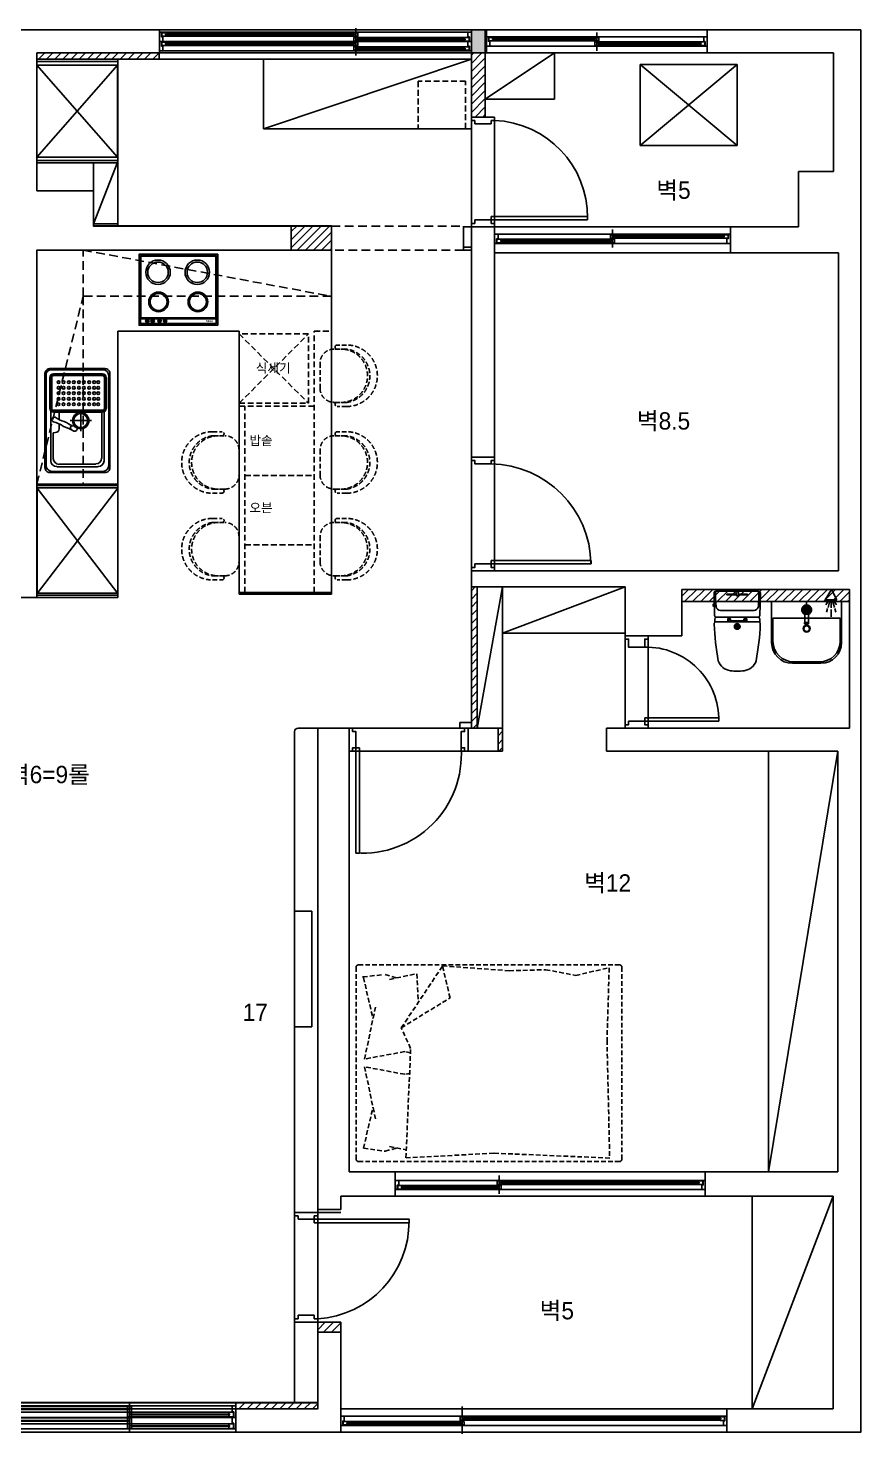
# Model space of a CAD drawing. Header units: inches. Extents: x 4138 to 127072, y -26315 to 43858.
# Drawn here: x 47641 to 54847, y -9811 to 2348 of the extents above; entities that cross this region are included whole.
import ezdxf
from ezdxf.enums import TextEntityAlignment as Align

# ---------------------------------------------------------------- set-up
doc = ezdxf.new("R2010")
doc.units = ezdxf.units.IN
doc.header["$LTSCALE"] = 50
doc.header["$MEASUREMENT"] = 0
for name, pattern in [('DASHEDX2', [1.5, 1, -0.5]), ('DH-HID2', [1.2, 0.8, -0.4]), ('HID', [2.3, 1.5, -0.8]), ('HIDDEN', [0.375, 0.25, -0.125])]:
    doc.linetypes.add(name, pattern=pattern)
for name, color, linetype in [('02-WAL', 2, 'Continuous'), ('03-WAL NEW', 3, 'Continuous'), ('04-WIN', 4, 'Continuous'), ('04-WIN TEXT', 4, 'Continuous'), ('04_FUR', 6, 'Continuous'), ('06-FUR', 6, 'Continuous'), ('07-DIM WAL', 5, 'Continuous'), ('3.기호.계단선', 30, 'Continuous'), ('BATH', 4, 'Continuous'), ('CO-BATH', 6, 'Continuous'), ('CO-FURB-DN', 9, 'Continuous'), ('FIN', 2, 'Continuous'), ('FU-FURM', 251, 'DH-HID2'), ('HL', 6, 'HIDDEN'), ('도면층2', 2, 'Continuous'), ('도면층4', 4, 'Continuous'), ('도면층5', 5, 'Continuous'), ('설비', 7, 'Continuous'), ('욕실설비', 3, 'Continuous')]:
    doc.layers.add(name, color=color, linetype=linetype)
doc.styles.add('DH-TEXT', font='')
doc.styles.add('코레일둥고', font='Korail_Round_Gothic_Medium.ttf')
doc.styles.get('DH-TEXT').set_extended_font_data('HY울릉도L')

# ---------------------------------------------------------------- blocks, each defined once
blk = doc.blocks.new('ggggg')
at = {"layer": '04-WIN TEXT'}
h = blk.add_hatch(color=8, dxfattribs=at)
h.dxf.hatch_style = 1
h.paths.add_polyline_path([(75355, 10274), (75475, 10274), (75475, 10074), (75355, 10074)])
at = {"layer": '3.기호.계단선'}
h = blk.add_hatch(color=8, dxfattribs=at)
h.dxf.hatch_style = 1
edge = h.paths.add_edge_path()
edge.add_arc((78255, 5244), 25, 0, 360)
h = blk.add_hatch(color=8, dxfattribs=at)
h.dxf.hatch_style = 1
edge = h.paths.add_edge_path()
edge.add_arc((77655, 5114), 25, 0, 360)
at = {"color": 8}
blk.add_line((78255, 5329), (78255, 5251), dxfattribs=at)
at = {"layer": '02-WAL', "color": 8}
for p, q in [((71395, 10274), (78725, 10274)), ((78725, 10274), (78725, -1854)), ((71595, 10074), (71595, 8882)), ((71595, 10074), (78489, 10074)), ((78489, 10074), (78489, 9049)), ((71596, 9969), (72293, 9174)), ((72293, 9969), (71596, 9174)), ((72296, 9134), (72085, 8597)), ((78184, 9049), (78184, 8570)), ((78184, 9049), (78489, 9049)), ((71595, 8882), (72084, 8882)), ((72084, 8882), (72084, 8577)), ((72084, 8577), (73795, 8577)), ((73795, 8577), (73795, 8369)), ((73795, 8577), (73795, 8369)), ((75285, 8570), (75285, 8395)), ((75285, 8570), (75555, 8570)), ((75555, 8570), (75555, 5594)), ((77596, 8570), (78184, 8570)), ((77596, 8344), (77596, 8570)), ((75285, 8395), (75355, 8395)), ((75355, 8395), (75355, 5455)), ((71595, 8369), (71595, 5364)), ((71595, 8369), (73795, 8369)), ((77596, 8344), (78530, 8344)), ((78530, 8344), (78530, 5594)), ((75355, 6579), (75555, 6579)), ((75355, 5594), (78530, 5594)), ((68690, 5364), (71595, 5364)), ((75355, 5455), (76685, 5455)), ((76685, 5455), (76685, 4234)), ((77175, 5434), (77175, 5034)), ((77175, 5434), (78625, 5434)), ((78625, 5434), (78625, 4234)), ((76685, 5034), (76885, 5034)), ((76885, 5034), (76885, 4234)), ((76885, 5034), (77175, 5034)), ((74025, 4234), (74025, 72)), ((74025, 4234), (75585, 4234)), ((74296, 4234), (74296, 398)), ((75326, 4234), (75326, 4034)), ((75585, 4234), (75585, 4034)), ((76525, 4234), (76685, 4234)), ((76525, 4234), (76525, 4034)), ((76685, 4234), (76885, 4234)), ((76885, 4234), (78625, 4234)), ((74296, 4034), (75585, 4034)), ((76525, 4034), (78525, 4034)), ((78525, 4034), (78525, 398)), ((74296, 398), (78525, 398)), ((74225, 186), (74225, 72)), ((74225, 186), (78485, 186)), ((78485, 186), (78485, -1654)), ((74025, 72), (74225, 72)), ((74025, 72), (74225, 72)), ((74025, 46), (74225, 46)), ((74025, -904), (74225, -904)), ((74025, -990), (74025, -1601)), ((74225, -990), (74025, -990)), ((74225, -990), (74225, -1654)), ((73316, -1601), (74025, -1601)), ((73316, -1601), (73316, -1854)), ((74237, -1654), (78485, -1654)), ((73316, -1854), (78725, -1854))]:
    blk.add_line(p, q, dxfattribs=at)
for points in [[(71596, 10019), (72296, 10019), (72296, 9999), (71596, 9999)], [(71596, 9969), (71596, 9174), (72293, 9174), (72293, 9969)], [(71596, 9124), (72296, 9124), (72296, 9144), (71596, 9144)], [(72085, 8597), (72296, 8597), (72296, 9124), (72085, 9124)]]:
    blk.add_lwpolyline(points, close=True, dxfattribs=at)
blk.add_lwpolyline([(72296, 10019), (71596, 10019), (71596, 8882), (72085, 8882), (72085, 8577), (72296, 8577), (72296, 10019)], dxfattribs=at)
at = {"layer": '03-WAL NEW', "color": 8}
for p, q in [((71595, 10074), (71595, 10019)), ((71595, 10019), (75355, 10019)), ((72653, 10074), (72653, 10019)), ((75475, 10074), (75355, 10074)), ((75355, 10074), (75355, 9520)), ((75475, 9520), (75475, 10074)), ((75355, 9520), (75475, 9520)), ((73795, 8577), (74145, 8577)), ((73795, 8369), (73795, 8577)), ((74145, 8577), (74145, 8369)), ((75355, 8395), (75285, 8395)), ((75285, 8395), (75285, 8369)), ((75355, 8369), (75355, 8395)), ((74145, 8369), (73795, 8369)), ((75285, 8369), (75355, 8369)), ((75355, 5455), (75355, 4234)), ((75405, 5455), (75355, 5455)), ((75405, 4234), (75405, 5455)), ((77175, 5434), (77175, 5329)), ((78625, 5434), (77175, 5434)), ((78625, 5329), (78625, 5434)), ((77175, 5329), (78625, 5329)), ((75255, 4234), (75255, 4284)), ((75255, 4284), (75355, 4284)), ((73825, 4204), (73825, 46)), ((74025, 4234), (73855, 4234)), ((75355, 4234), (75405, 4234)), ((75585, 4234), (75625, 4234)), ((75585, 4034), (75585, 4234)), ((75625, 4234), (75625, 4034)), ((75625, 4034), (75585, 4034)), ((73975, 2650), (73825, 2650)), ((73825, 2650), (73825, 1650)), ((73975, 1650), (73975, 2650)), ((73825, 1650), (73975, 1650)), ((74025, 46), (73825, 46)), ((74025, -904), (73825, -904)), ((73825, -904), (73825, -1599)), ((74225, -904), (74025, -904)), ((74025, -904), (74025, -990)), ((74225, -990), (74225, -904)), ((74025, -990), (74225, -990)), ((68868, -1599), (73825, -1599)), ((74025, -1599), (73316, -1599)), ((73316, -1599), (73316, -1654)), ((73316, -1654), (74025, -1654)), ((74025, -1654), (74025, -1599))]:
    blk.add_line(p, q, dxfattribs=at)
at = {"layer": '03-WAL NEW', "color": 8, "linetype": 'Continuous'}
for p, q in [((71608, 10019), (71663, 10074)), ((71679, 10019), (71734, 10074)), ((71749, 10019), (71804, 10074)), ((71820, 10019), (71875, 10074)), ((71891, 10019), (71946, 10074)), ((71962, 10019), (72017, 10074)), ((72032, 10019), (72087, 10074)), ((72103, 10019), (72158, 10074)), ((72174, 10019), (72229, 10074)), ((72244, 10019), (72299, 10074)), ((72315, 10019), (72370, 10074)), ((72386, 10019), (72441, 10074)), ((72457, 10019), (72512, 10074)), ((72527, 10019), (72582, 10074)), ((72598, 10019), (72653, 10074)), ((75355, 10054), (75375, 10074)), ((75355, 9983), (75446, 10074)), ((75355, 9913), (75475, 10033)), ((75355, 9842), (75475, 9962)), ((75355, 9771), (75475, 9891)), ((75355, 9700), (75475, 9820)), ((75355, 9630), (75475, 9750)), ((75355, 9559), (75475, 9679)), ((75387, 9520), (75475, 9608)), ((75457, 9520), (75475, 9538)), ((73795, 8529), (73843, 8577)), ((73795, 8458), (73914, 8577)), ((73795, 8388), (73984, 8577)), ((73847, 8369), (74055, 8577)), ((73918, 8369), (74126, 8577)), ((73989, 8369), (74145, 8525)), ((74059, 8369), (74145, 8455)), ((74130, 8369), (74145, 8384)), ((75355, 5422), (75388, 5455)), ((75355, 5351), (75405, 5401)), ((77175, 5376), (77233, 5434)), ((77199, 5329), (77304, 5434)), ((77269, 5329), (77374, 5434)), ((77340, 5329), (77445, 5434)), ((77411, 5329), (77516, 5434)), ((77482, 5329), (77587, 5434)), ((77552, 5329), (77657, 5434)), ((77623, 5329), (77728, 5434)), ((77694, 5329), (77799, 5434)), ((77764, 5329), (77869, 5434)), ((77835, 5329), (77940, 5434)), ((77906, 5329), (78011, 5434)), ((77977, 5329), (78082, 5434)), ((78047, 5329), (78152, 5434)), ((78118, 5329), (78223, 5434)), ((78189, 5329), (78294, 5434)), ((78259, 5329), (78364, 5434)), ((78330, 5329), (78435, 5434)), ((78401, 5329), (78506, 5434)), ((78472, 5329), (78577, 5434)), ((78542, 5329), (78625, 5412)), ((75355, 5281), (75405, 5331)), ((75355, 5210), (75405, 5260)), ((78613, 5329), (78625, 5341)), ((75355, 5139), (75405, 5189)), ((75355, 5069), (75405, 5119)), ((75355, 4998), (75405, 5048)), ((75355, 4927), (75405, 4977)), ((75355, 4856), (75405, 4906)), ((75355, 4786), (75405, 4836)), ((75355, 4715), (75405, 4765)), ((75355, 4644), (75405, 4694)), ((75355, 4574), (75405, 4624)), ((75355, 4503), (75405, 4553)), ((75355, 4432), (75405, 4482)), ((75355, 4361), (75405, 4411)), ((75355, 4291), (75405, 4341)), ((75369, 4234), (75405, 4270)), ((75585, 4167), (75625, 4207)), ((75585, 4096), (75625, 4136)), ((75593, 4034), (75625, 4066)), ((74025, -969), (74090, -904)), ((74075, -990), (74161, -904)), ((74145, -990), (74225, -910)), ((74216, -990), (74225, -981)), ((73316, -1610), (73327, -1599)), ((73343, -1654), (73398, -1599)), ((73414, -1654), (73469, -1599)), ((73484, -1654), (73539, -1599)), ((73555, -1654), (73610, -1599)), ((73626, -1654), (73681, -1599)), ((73697, -1654), (73752, -1599)), ((73767, -1654), (73822, -1599)), ((73838, -1654), (73893, -1599)), ((73909, -1654), (73964, -1599)), ((73979, -1654), (74025, -1608))]:
    blk.add_line(p, q, dxfattribs=at)
at = {"layer": '03-WAL NEW', "color": 8}
blk.add_arc((73855, 4204), 30, 90, 180, dxfattribs=at)
at = {"layer": '04-WIN', "color": 8}
for p, q in [((72672, 10253), (75325, 10253)), ((72714, 10248), (74337, 10248)), ((72714, 10218), (72714, 10228)), ((72714, 10218), (74337, 10218)), ((74355, 10289), (74355, 10132)), ((75502, 10214), (77365, 10214)), ((76440, 10250), (76440, 10093)), ((72672, 10173), (75325, 10173)), ((72685, 10173), (75337, 10173)), ((72685, 10093), (75337, 10093)), ((72714, 10168), (74337, 10168)), ((72714, 10138), (72714, 10148)), ((72714, 10138), (74337, 10138)), ((74355, 10209), (74355, 10052)), ((74372, 10207), (75296, 10207)), ((74372, 10177), (75296, 10177)), ((74372, 10127), (75296, 10127)), ((74372, 10097), (75296, 10097)), ((75515, 10134), (77377, 10134)), ((75544, 10209), (76422, 10209)), ((75544, 10179), (75544, 10189)), ((75544, 10179), (76422, 10179)), ((76457, 10169), (77336, 10169)), ((76457, 10139), (77336, 10139)), ((75525, 8660), (76360, 8660)), ((75525, 8660), (75525, 8630)), ((75525, 8630), (76360, 8630)), ((76390, 5654), (75525, 5654)), ((77495, 4294), (76855, 4294)), ((74696, 398), (74696, 186)), ((74696, 186), (74696, 398)), ((77378, 186), (77378, 398)), ((73286, -1627), (69556, -1627)), ((70494, -1632), (72379, -1632)), ((70494, -1682), (72379, -1682)), ((72396, -1594), (72396, -1762)), ((72396, -1694), (72396, -1862)), ((72414, -1682), (73257, -1682)), ((73299, -1727), (69544, -1727)), ((73286, -1727), (69556, -1727)), ((70494, -1732), (72379, -1732)), ((70494, -1782), (72379, -1782)), ((72414, -1722), (73257, -1722)), ((72414, -1782), (73257, -1782)), ((72414, -1822), (73257, -1822)), ((73299, -1827), (69544, -1827))]:
    blk.add_line(p, q, dxfattribs=at)
at = {"layer": '04-WIN', "color": 8, "linetype": 'Continuous'}
for p, q in [((76575, 8391), (76575, 8548)), ((75572, 8427), (77566, 8427)), ((75585, 8507), (77578, 8507)), ((75614, 8462), (76558, 8462)), ((75614, 8432), (76558, 8432)), ((76593, 8502), (77537, 8502)), ((76593, 8472), (77537, 8472)), ((74726, 323), (77360, 323)), ((74755, 278), (75578, 278)), ((74755, 248), (75578, 248)), ((75596, 207), (75596, 364)), ((75613, 318), (77319, 318)), ((75613, 288), (77319, 288)), ((74713, 243), (77348, 243)), ((75275, -1790), (75275, -1633)), ((74242, -1798), (77535, -1798)), ((74255, -1718), (77547, -1718)), ((74255, -1798), (77547, -1798)), ((74284, -1763), (75257, -1763)), ((74284, -1793), (75257, -1793)), ((75275, -1870), (75275, -1713)), ((75292, -1722), (77506, -1723)), ((75292, -1752), (77506, -1753))]:
    blk.add_line(p, q, dxfattribs=at)
at = {"layer": '04-WIN', "color": 8}
for points in [[(72655, 10074), (75355, 10074), (75355, 10274), (72655, 10274)], [(74343, 10230), (74337, 10228), (74337, 10218), (74372, 10218), (74372, 10248), (74337, 10248), (74337, 10238), (74343, 10236)], [(75355, 10274), (75485, 10274), (75485, 10074), (75355, 10074)], [(77395, 10274), (75485, 10274), (75485, 10074), (77395, 10074)], [(74337, 10177), (74372, 10177), (74372, 10187), (74367, 10189), (74367, 10196), (74372, 10197), (74372, 10207), (74337, 10207)], [(74343, 10149), (74337, 10148), (74337, 10138), (74372, 10138), (74372, 10168), (74337, 10168), (74337, 10158), (74343, 10156)], [(74337, 10097), (74372, 10097), (74372, 10107), (74367, 10109), (74367, 10116), (74372, 10117), (74372, 10127), (74337, 10127)], [(75299, 10190), (74369, 10190), (74369, 10194), (75299, 10194)], [(75299, 10110), (74369, 10110), (74369, 10114), (75299, 10114)], [(75302, 10196), (75296, 10197), (75296, 10207), (75334, 10207), (75334, 10177), (75296, 10177), (75296, 10187), (75302, 10189)], [(75302, 10116), (75296, 10117), (75296, 10127), (75334, 10127), (75334, 10097), (75296, 10097), (75296, 10107), (75302, 10109)], [(76428, 10191), (76422, 10189), (76422, 10179), (76457, 10179), (76457, 10209), (76422, 10209), (76422, 10199), (76428, 10198)], [(76422, 10139), (76457, 10139), (76457, 10149), (76452, 10151), (76452, 10157), (76457, 10159), (76457, 10169), (76422, 10169)], [(77339, 10152), (76454, 10152), (76454, 10156), (77339, 10156)], [(77342, 10157), (77336, 10159), (77336, 10169), (77374, 10169), (77374, 10139), (77336, 10139), (77336, 10149), (77342, 10151)], [(75555, 8344), (77596, 8344), (77596, 8570), (75555, 8570)], [(74696, 186), (77378, 186), (77378, 398), (74696, 398)], [(73316, -1601), (69526, -1601), (69526, -1854), (73316, -1854)], [(73316, -1627), (69526, -1627), (69526, -1827), (73316, -1827)], [(72382, -1659), (70490, -1659), (70490, -1655), (72382, -1655)], [(72414, -1682), (72414, -1697), (72408, -1699), (72408, -1705), (72414, -1707), (72414, -1722), (72379, -1722), (72379, -1682)], [(72410, -1704), (73261, -1704), (73261, -1700), (72410, -1700)], [(73257, -1697), (73257, -1682), (73295, -1682), (73295, -1722), (73257, -1722), (73257, -1707), (73263, -1705), (73263, -1699)], [(77565, -1654), (74225, -1654), (74225, -1854), (77565, -1854)], [(72382, -1759), (70490, -1759), (70490, -1755), (72382, -1755)], [(72414, -1782), (72414, -1797), (72408, -1799), (72408, -1805), (72414, -1807), (72414, -1822), (72379, -1822), (72379, -1782)], [(72410, -1804), (73261, -1804), (73261, -1800), (72410, -1800)], [(73257, -1797), (73257, -1782), (73295, -1782), (73295, -1822), (73257, -1822), (73257, -1807), (73263, -1805), (73263, -1799)]]:
    blk.add_lwpolyline(points, close=True, dxfattribs=at)
for points in [[(72655, 10182), (72655, 10173), (72685, 10173), (72685, 10214), (72672, 10214), (72672, 10253), (72655, 10253), (72655, 10244)], [(72714, 10228), (72708, 10230), (72708, 10236), (72714, 10238), (72714, 10248), (72676, 10248), (72676, 10218), (72714, 10218)], [(74341, 10231), (72710, 10231), (72710, 10235), (74341, 10235), (74341, 10231), (74341, 10235)], [(72714, 10239), (72717, 10237), (72717, 10236), (72718, 10235)], [(72714, 10227), (72717, 10228), (72717, 10229), (72718, 10231)], [(74337, 10239), (74334, 10237), (74334, 10236), (74333, 10235)], [(74337, 10227), (74334, 10228), (74334, 10229), (74333, 10231)], [(75355, 10244), (75355, 10253), (75325, 10253), (75325, 10214), (75325, 10212), (75337, 10212), (75337, 10173), (75355, 10173), (75355, 10182)], [(75485, 10143), (75485, 10134), (75515, 10134), (75515, 10175), (75502, 10175), (75502, 10214), (75485, 10214), (75485, 10205)], [(77395, 10205), (77395, 10214), (77365, 10214), (77365, 10175), (77365, 10173), (77377, 10173), (77377, 10134), (77395, 10134), (77395, 10143)], [(72655, 10102), (72655, 10093), (72685, 10093), (72685, 10134), (72672, 10134), (72672, 10173), (72655, 10173), (72655, 10164)], [(72714, 10148), (72708, 10149), (72708, 10156), (72714, 10158), (72714, 10168), (72676, 10168), (72676, 10138), (72714, 10138)], [(74341, 10151), (72710, 10151), (72710, 10155), (74341, 10155), (74341, 10151), (74341, 10155)], [(72714, 10158), (72717, 10157), (72717, 10156), (72718, 10155)], [(72714, 10147), (72717, 10148), (72717, 10149), (72718, 10151)], [(74337, 10158), (74334, 10157), (74334, 10156), (74333, 10155)], [(74337, 10147), (74334, 10148), (74334, 10149), (74333, 10151)], [(74372, 10198), (74375, 10197), (74375, 10196), (74376, 10194)], [(74372, 10187), (74375, 10188), (74375, 10189), (74376, 10190)], [(74372, 10118), (74375, 10117), (74375, 10116), (74376, 10114)], [(74372, 10107), (74375, 10108), (74375, 10109), (74376, 10110)], [(75296, 10198), (75293, 10197), (75293, 10196), (75292, 10194)], [(75296, 10187), (75293, 10188), (75293, 10189), (75292, 10190)], [(75296, 10118), (75293, 10117), (75293, 10116), (75292, 10114)], [(75296, 10107), (75293, 10108), (75293, 10109), (75292, 10110)], [(75355, 10164), (75355, 10173), (75325, 10173), (75325, 10134), (75325, 10132), (75337, 10132), (75337, 10093), (75355, 10093), (75355, 10102)], [(75544, 10189), (75538, 10191), (75538, 10198), (75544, 10199), (75544, 10209), (75506, 10209), (75506, 10179), (75544, 10179)], [(76426, 10192), (75540, 10192), (75540, 10196), (76426, 10196), (76426, 10192), (76426, 10196)], [(75544, 10200), (75547, 10199), (75547, 10198), (75548, 10196)], [(75544, 10189), (75547, 10190), (75547, 10191), (75548, 10192)], [(76422, 10200), (76419, 10199), (76419, 10198), (76418, 10196)], [(76422, 10189), (76419, 10190), (76419, 10191), (76418, 10192)], [(76457, 10160), (76460, 10158), (76460, 10157), (76461, 10156)], [(76457, 10148), (76460, 10150), (76460, 10151), (76461, 10152)], [(77336, 10160), (77333, 10158), (77333, 10157), (77332, 10156)], [(77336, 10148), (77333, 10150), (77333, 10151), (77332, 10152)], [(72379, -1652), (72376, -1653), (72375, -1654), (72375, -1655)], [(72379, -1663), (72376, -1662), (72375, -1661), (72375, -1659)], [(72379, -1632), (72379, -1652), (72384, -1654), (72384, -1661), (72379, -1662), (72379, -1682), (72414, -1682), (72414, -1632), (72379, -1632)], [(72414, -1696), (72416, -1698), (72417, -1699), (72418, -1700)], [(73257, -1696), (73255, -1698), (73254, -1699), (73254, -1700)], [(73316, -1718), (73316, -1727), (73299, -1727), (73299, -1678), (73286, -1678), (73286, -1627), (73316, -1627), (73316, -1636)], [(72379, -1752), (72376, -1753), (72375, -1754), (72375, -1755)], [(72379, -1763), (72376, -1762), (72375, -1761), (72375, -1759)], [(72379, -1732), (72379, -1752), (72384, -1754), (72384, -1761), (72379, -1762), (72379, -1782), (72414, -1782), (72414, -1732), (72379, -1732)], [(72414, -1708), (72416, -1707), (72417, -1706), (72418, -1704)], [(72414, -1796), (72416, -1798), (72417, -1799), (72418, -1800)], [(72414, -1808), (72416, -1807), (72417, -1806), (72418, -1804)], [(73257, -1708), (73255, -1707), (73254, -1706), (73254, -1704)], [(73257, -1796), (73255, -1798), (73254, -1799), (73254, -1800)], [(73257, -1808), (73255, -1807), (73254, -1806), (73254, -1804)], [(73316, -1818), (73316, -1827), (73299, -1827), (73299, -1778), (73286, -1778), (73286, -1727), (73316, -1727), (73316, -1736)]]:
    blk.add_lwpolyline(points, dxfattribs=at)
at = {"layer": '04-WIN', "color": 8, "linetype": 'Continuous'}
for points in [[(75555, 8436), (75555, 8427), (75572, 8427), (75572, 8466), (75585, 8466), (75585, 8507), (75555, 8507), (75555, 8498)], [(76561, 8449), (75610, 8449), (75610, 8445), (76561, 8445), (76561, 8449), (76561, 8445)], [(75614, 8453), (75617, 8451), (75617, 8450), (75618, 8449)], [(75614, 8441), (75617, 8442), (75617, 8443), (75618, 8445)], [(76558, 8453), (76555, 8451), (76554, 8450), (76554, 8449)], [(76558, 8441), (76555, 8442), (76554, 8443), (76554, 8445)], [(76593, 8493), (76595, 8492), (76596, 8491), (76597, 8489)], [(76593, 8481), (76595, 8483), (76596, 8484), (76597, 8485)], [(77537, 8493), (77534, 8492), (77534, 8491), (77533, 8489)], [(77537, 8481), (77534, 8483), (77534, 8484), (77533, 8485)], [(77596, 8498), (77596, 8507), (77578, 8507), (77578, 8468), (77566, 8468), (77566, 8427), (77596, 8427), (77596, 8436)], [(74696, 252), (74696, 243), (74713, 243), (74713, 282), (74726, 282), (74726, 323), (74696, 323), (74696, 314)], [(75582, 265), (74751, 265), (74751, 261), (75582, 261), (75582, 265), (75582, 261)], [(74755, 269), (74758, 267), (74758, 266), (74759, 265)], [(74755, 257), (74758, 258), (74758, 259), (74759, 261)], [(75578, 269), (75575, 267), (75575, 266), (75574, 265)], [(75578, 257), (75575, 258), (75575, 259), (75574, 261)], [(75613, 309), (75616, 308), (75616, 307), (75617, 305)], [(75613, 297), (75616, 299), (75616, 300), (75617, 301)], [(77319, 309), (77316, 308), (77316, 307), (77315, 305)], [(77319, 297), (77316, 299), (77316, 300), (77315, 301)], [(77378, 314), (77378, 323), (77360, 323), (77360, 284), (77348, 284), (77348, 243), (77378, 243), (77378, 252)], [(74225, -1789), (74225, -1798), (74242, -1798), (74242, -1759), (74255, -1759), (74255, -1718), (74225, -1718), (74225, -1727)], [(75261, -1776), (74280, -1776), (74280, -1780), (75261, -1780), (75261, -1776), (75261, -1780)], [(74284, -1772), (74287, -1773), (74287, -1774), (74288, -1776)], [(74284, -1784), (74287, -1782), (74287, -1781), (74288, -1780)], [(75257, -1772), (75254, -1773), (75254, -1774), (75253, -1776)], [(75257, -1784), (75254, -1782), (75254, -1781), (75253, -1780)], [(75292, -1732), (75295, -1733), (75295, -1734), (75296, -1735)], [(75292, -1743), (75295, -1742), (75295, -1741), (75296, -1739)], [(77506, -1732), (77503, -1733), (77503, -1734), (77502, -1736)], [(77506, -1743), (77503, -1742), (77503, -1741), (77502, -1740)], [(77565, -1727), (77565, -1718), (77547, -1718), (77547, -1757), (77535, -1757), (77535, -1798), (77565, -1798), (77565, -1789)]]:
    blk.add_lwpolyline(points, dxfattribs=at)
for points in [[(75614, 8452), (75614, 8462), (75576, 8462), (75576, 8432), (75614, 8432), (75614, 8442), (75608, 8444), (75608, 8450)], [(76593, 8492), (76593, 8502), (76558, 8502), (76558, 8472), (76593, 8472), (76593, 8482), (76587, 8484), (76587, 8490)], [(76558, 8452), (76558, 8462), (76593, 8462), (76593, 8432), (76558, 8432), (76558, 8442), (76563, 8444), (76563, 8450)], [(76589, 8485), (77540, 8485), (77540, 8489), (76589, 8489)], [(77537, 8492), (77537, 8502), (77575, 8502), (77575, 8472), (77537, 8472), (77537, 8482), (77543, 8484), (77543, 8490)], [(74755, 268), (74755, 278), (74717, 278), (74717, 248), (74755, 248), (74755, 258), (74749, 260), (74749, 266)], [(75613, 308), (75613, 318), (75578, 318), (75578, 288), (75613, 288), (75613, 298), (75608, 300), (75608, 306)], [(75578, 268), (75578, 278), (75613, 278), (75613, 248), (75578, 248), (75578, 258), (75584, 260), (75584, 266)], [(75610, 301), (77322, 301), (77322, 305), (75610, 305)], [(77319, 308), (77319, 318), (77357, 318), (77357, 288), (77319, 288), (77319, 298), (77325, 300), (77325, 306)], [(74284, -1773), (74284, -1763), (74246, -1763), (74246, -1793), (74284, -1793), (74284, -1783), (74278, -1781), (74278, -1775)], [(75292, -1732), (75292, -1722), (75257, -1722), (75257, -1752), (75292, -1752), (75292, -1742), (75287, -1741), (75287, -1734)], [(75257, -1773), (75257, -1763), (75292, -1763), (75292, -1793), (75257, -1793), (75257, -1783), (75263, -1781), (75263, -1775)], [(75289, -1739), (77509, -1740), (77509, -1736), (75289, -1735)], [(77506, -1733), (77506, -1723), (77544, -1723), (77544, -1753), (77506, -1753), (77506, -1743), (77512, -1741), (77512, -1734)]]:
    blk.add_lwpolyline(points, close=True, dxfattribs=at)
at = {"layer": '04-WIN TEXT', "color": 8}
for p, q in [((75355, 10274), (75475, 10274)), ((75355, 10074), (75355, 10274)), ((75475, 10274), (75475, 10074)), ((75475, 10074), (75355, 10074))]:
    blk.add_line(p, q, dxfattribs=at)
at = {"layer": '04_FUR', "color": 8, "linetype": 'HID'}
for p, q in [((74145, 8577), (75285, 8577)), ((74145, 8369), (74145, 8577)), ((75285, 8577), (75285, 8369)), ((71995, 7969), (71995, 8369)), ((71995, 8369), (74145, 7969)), ((74145, 8369), (74145, 7969)), ((75285, 8369), (74145, 8369)), ((71595, 6344), (71995, 7969)), ((74145, 7969), (71995, 7969)), ((71995, 7969), (71995, 6344)), ((71995, 6344), (71595, 6344))]:
    blk.add_line(p, q, dxfattribs=at)
at = {"layer": '04_FUR', "color": 8}
for p, q in [((71595, 5364), (71595, 8369)), ((71595, 8369), (72295, 8369)), ((74145, 8369), (73345, 8369)), ((74145, 5394), (74145, 8369)), ((78530, 8344), (77930, 8344)), ((78530, 6194), (78530, 8344)), ((72295, 7669), (73345, 7669)), ((72295, 7669), (72295, 5364)), ((73345, 7669), (73345, 5394)), ((71595, 6344), (72295, 6344)), ((71595, 6332), (72295, 6332)), ((78530, 6194), (78530, 5594)), ((78530, 5594), (76730, 5594)), ((71595, 5384), (72295, 5384)), ((72295, 5364), (71595, 5364)), ((74145, 5406), (73345, 5406)), ((73345, 5394), (74145, 5394)), ((75625, 5455), (75405, 4234)), ((75405, 4234), (75405, 5455)), ((75405, 5455), (75625, 5455)), ((75625, 5055), (76685, 5455)), ((75625, 5055), (75625, 5455)), ((75625, 5455), (76685, 5455)), ((75625, 5455), (75625, 4234)), ((76685, 5455), (76685, 5055)), ((76685, 5055), (75625, 5055)), ((75625, 4234), (75405, 4234)), ((78525, 4034), (77925, 4034)), ((77925, 4034), (77925, 398)), ((77925, 398), (78525, 4034)), ((78525, 398), (78525, 4034)), ((77925, 398), (78525, 398)), ((78485, 186), (77785, 186)), ((77785, 186), (77785, -1654)), ((77785, -1654), (78485, 186)), ((78485, -1654), (78485, 186)), ((77785, -1654), (78485, -1654))]:
    blk.add_line(p, q, dxfattribs=at)
at = {"layer": '06-FUR', "color": 8}
for p, q in [((75355, 10019), (73555, 10019)), ((73555, 10019), (73555, 9419)), ((75355, 10019), (73555, 9419)), ((75355, 9419), (75355, 10019)), ((75475, 9674), (76075, 10074)), ((76075, 10074), (75475, 10074)), ((75475, 10074), (75475, 9674)), ((76075, 9674), (76075, 10074)), ((76815, 9274), (77655, 9974)), ((76815, 9974), (77655, 9274)), ((76815, 9974), (76815, 9274)), ((77655, 9974), (76815, 9974)), ((77655, 9274), (77655, 9974)), ((71595, 9877), (71595, 9077)), ((75475, 9674), (76075, 9674)), ((73555, 9419), (75355, 9419)), ((76815, 9274), (77655, 9274)), ((71598, 6314), (71598, 5402)), ((72295, 6314), (71598, 6314)), ((71598, 5398), (72295, 6310)), ((71598, 6310), (72295, 5398)), ((72295, 5402), (72295, 6314)), ((71598, 5402), (72295, 5402))]:
    blk.add_line(p, q, dxfattribs=at)
at = {"layer": '06-FUR', "color": 8, "linetype": 'DASHEDX2'}
for p, q in [((75305, 9829), (74895, 9829)), ((74895, 9829), (74895, 9419)), ((75305, 9419), (75305, 9829)), ((74895, 9419), (75305, 9419)), ((73995, 5406), (73995, 7669)), ((73995, 7669), (74145, 7669)), ((73345, 7044), (73945, 7644)), ((73345, 7644), (73945, 7044)), ((73945, 7644), (73345, 7644)), ((73345, 7644), (73345, 7044)), ((73945, 7044), (73945, 7644)), ((73345, 7044), (73945, 7044)), ((73345, 7019), (73995, 7019)), ((73395, 5406), (73395, 7019)), ((73345, 6419), (73345, 6419)), ((73395, 6419), (73995, 6419)), ((73395, 5819), (73995, 5819)), ((73445, 5406), (73995, 5406))]:
    blk.add_line(p, q, dxfattribs=at)
at = {"layer": '3.기호.계단선', "color": 8}
for centre in [(78255, 5244), (77655, 5114)]:
    blk.add_circle(centre, 25, dxfattribs=at)
at = {"layer": 'BATH', "color": 8}
for p, q in [((78417, 5343), (78469, 5434)), ((78469, 5434), (78516, 5343)), ((78516, 5343), (78417, 5343)), ((78444, 5335), (78422, 5300)), ((78437, 5270), (78427, 5236)), ((78456, 5336), (78441, 5279)), ((78468, 5338), (78468, 5276)), ((78468, 5259), (78468, 5196)), ((78480, 5336), (78495, 5279)), ((78492, 5335), (78514, 5300)), ((78499, 5270), (78509, 5236))]:
    blk.add_line(p, q, dxfattribs=at)
at = {"layer": 'CO-BATH', "color": 8}
for p, q in [((77952, 5329), (77952, 4975)), ((78558, 5329), (77952, 5329)), ((78240, 5257), (78240, 5149)), ((78270, 5257), (78270, 5149)), ((78558, 4975), (78558, 5329)), ((77964, 5185), (77964, 4987)), ((78546, 5185), (77964, 5185)), ((78237, 5143), (78237, 5137)), ((78237, 5143), (78272, 5143)), ((78237, 5137), (78272, 5137)), ((78238, 5149), (78238, 5143)), ((78238, 5149), (78271, 5149)), ((78271, 5149), (78271, 5143)), ((78272, 5143), (78272, 5137)), ((78546, 4987), (78546, 5185)), ((78132, 4795), (78378, 4795)), ((78144, 4807), (78366, 4807))]:
    blk.add_line(p, q, dxfattribs=at)
for radius in [30, 24]:
    blk.add_circle((78255, 5095), radius, dxfattribs=at)
for centre, radius, start, end in [((78255, 5257), 42, 290.9248, 249.0751), ((78255, 5257), 36, 294.6243, 245.3757), ((78255, 5257), 30, 300, 240), ((78255, 5257), 21.6, 313.9829, 226.017), ((78255, 5257), 15, 360, 180), ((78144, 4987), 180, 180, 270), ((78366, 4987), 180, 270, 0), ((78132, 4975), 180, 180, 270), ((78378, 4975), 180, 270, 0)]:
    blk.add_arc(centre, radius, start, end, dxfattribs=at)
at = {"layer": 'CO-FURB-DN', "color": 8}
for p, q in [((72492, 7731), (72492, 8322)), ((72492, 8322), (72845, 8322)), ((72495, 7783), (72495, 8316)), ((72495, 8316), (72845, 8316)), ((72832, 8322), (73148, 8322)), ((72835, 8316), (73144, 8316)), ((73144, 8316), (73144, 7783)), ((73148, 8322), (73148, 7731)), ((72845, 7783), (72495, 7783)), ((73144, 7783), (72835, 7783)), ((72845, 7778), (72492, 7778)), ((72845, 7731), (72492, 7731)), ((72493, 7774), (72845, 7774)), ((72493, 7735), (72493, 7774)), ((72845, 7735), (72493, 7735)), ((72549, 7767), (72549, 7745)), ((72553, 7767), (72553, 7745)), ((72596, 7767), (72596, 7745)), ((72599, 7767), (72599, 7745)), ((72656, 7767), (72656, 7745)), ((72659, 7767), (72659, 7745)), ((72702, 7767), (72702, 7745)), ((72705, 7767), (72705, 7745)), ((73148, 7778), (72832, 7778)), ((73148, 7731), (72832, 7731)), ((72834, 7774), (73146, 7774)), ((73146, 7735), (72834, 7735)), ((73146, 7774), (73146, 7735)), ((72166, 7334), (71716, 7334)), ((72163, 7300), (71739, 7300)), ((71675, 7293), (71675, 6506)), ((71707, 7267), (71707, 6999)), ((71718, 7267), (71718, 6999)), ((71723, 7267), (71723, 6999)), ((72163, 7289), (71739, 7289)), ((72163, 7283), (71739, 7283)), ((72179, 6999), (72179, 7267)), ((72185, 6999), (72185, 7267)), ((72196, 6999), (72196, 7267)), ((72217, 6506), (72217, 7283)), ((71716, 6977), (71716, 6547)), ((71739, 6983), (72163, 6983)), ((71739, 6978), (72163, 6978)), ((71739, 6967), (72163, 6967)), ((71788, 6901), (71788, 6967)), ((71975, 6989), (71975, 6803)), ((72156, 6567), (72156, 6967)), ((72176, 6547), (72176, 6970)), ((71788, 6823), (71788, 6867)), ((71882, 6896), (72068, 6896)), ((71737, 6787), (71757, 6792)), ((71737, 6787), (71737, 6567)), ((71726, 6454), (72166, 6454)), ((71767, 6495), (72125, 6495)), ((71787, 6517), (72104, 6517))]:
    blk.add_line(p, q, dxfattribs=at)
blk.add_lwpolyline([(73160, 8333), (72480, 8333), (72480, 7719), (73160, 7719)], close=True, dxfattribs=at)
blk.add_lwpolyline([(72227, 6487), (72227, 7301, 0.414214), (72184, 7344), (71708, 7344, 0.414214), (71665, 7301), (71665, 6487, 0.414214), (71708, 6444), (72184, 6444, 0.414214)], format="xyb", close=True, dxfattribs=at)
for centre, radius in [((72643, 8177), 106), ((72983, 8177), 106), ((72643, 8177), 88.5), ((72983, 8177), 88.5), ((72648, 7921), 85.1), ((72648, 7921), 73.2), ((72988, 7921), 85.1), ((72988, 7921), 73.2), ((72551, 7756), 14.8), ((72551, 7756), 11.2), ((72597, 7756), 14.8), ((72597, 7756), 11.2), ((72657, 7756), 14.8), ((72657, 7756), 11.2), ((72704, 7756), 14.8), ((72704, 7756), 11.2), ((71783, 7227), 11.5), ((71783, 7178), 11.5), ((71826, 7227), 11.5), ((71826, 7178), 11.5), ((71871, 7227), 11.5), ((71871, 7178), 11.5), ((71914, 7227), 11.5), ((71914, 7178), 11.5), ((71959, 7227), 11.5), ((71959, 7178), 11.5), ((72002, 7227), 11.5), ((72002, 7178), 11.5), ((72047, 7227), 11.5), ((72047, 7178), 11.5), ((72090, 7227), 11.5), ((72090, 7178), 11.5), ((72126, 7227), 11.5), ((72126, 7178), 11.5), ((71783, 7131), 11.5), ((71783, 7082), 11.5), ((71826, 7131), 11.5), ((71826, 7082), 11.5), ((71871, 7131), 11.5), ((71871, 7082), 11.5), ((71914, 7131), 11.5), ((71914, 7082), 11.5), ((71959, 7131), 11.5), ((71959, 7082), 11.5), ((72002, 7131), 11.5), ((72002, 7082), 11.5), ((72047, 7131), 11.5), ((72047, 7082), 11.5), ((72090, 7131), 11.5), ((72090, 7082), 11.5), ((72126, 7131), 11.5), ((72126, 7082), 11.5), ((71783, 7035), 11.5), ((71826, 7035), 11.5), ((71871, 7035), 11.5), ((71914, 7035), 11.5), ((71974, 6894), 70.6), ((71974, 6894), 60.4), ((71959, 7035), 11.5), ((72002, 7035), 11.5), ((72047, 7035), 11.5), ((72090, 7035), 11.5), ((72126, 7035), 11.5)]:
    blk.add_circle(centre, radius, dxfattribs=at)
for centre, radius, start, end in [((71716, 7293), 40.9, 90, 180), ((71739, 7267), 32.3, 90, 180), ((72163, 7267), 32.3, 0, 90), ((72166, 7283), 51.1, 0, 90), ((71739, 7267), 21.5, 90, 180), ((71739, 7267), 16.1, 90, 180), ((72163, 7267), 21.5, 0, 90), ((72163, 7267), 16.1, 0, 90), ((71739, 6999), 32.3, 180, 270), ((71739, 6999), 21.5, 180, 270), ((71739, 6999), 16.1, 180, 270), ((71757, 6966), 30.7, 0, 1.7483), ((72163, 6999), 32.3, 270, 0), ((72163, 6999), 21.5, 270, 0), ((72163, 6999), 16.1, 270, 0), ((71745, 6904), 21.5, 40.6945, 270.7549), ((71700, 6688), 199, 53.5863, 79.4447), ((71877, 7080), 199, 231.4118, 256.8606), ((71757, 6823), 30.7, 270, 0), ((71850, 6892), 53.8, 233.5863, 253.4491), ((71820, 6833), 53.8, 53.6787, 76.8606), ((71752, 6561), 291, 55.9944, 73.4491), ((71970, 7037), 199, 233.6787, 255.202), ((71906, 6830), 21.5, 106.6147, 211.8543), ((71921, 6823), 21.5, 251.8768, 95.5388), ((71788, 6567), 51.1, 180, 270), ((72104, 6570), 51.1, 270, 0), ((71726, 6506), 51.1, 180, 270), ((71767, 6547), 51.1, 180, 270), ((72125, 6547), 51.1, 270, 0), ((72166, 6506), 51.1, 270, 0)]:
    blk.add_arc(centre, radius, start, end, dxfattribs=at)
at = {"layer": 'FIN', "color": 8}
for p, q in [((77647, 5418), (77482, 5418)), ((77499, 5419), (77486, 5419)), ((77499, 5419), (77511, 5419)), ((77663, 5418), (77827, 5418)), ((77509, 5251), (77655, 5251)), ((77800, 5251), (77655, 5251)), ((77474, 5193), (77655, 5193)), ((77655, 5154), (77475, 5154)), ((77835, 5193), (77655, 5193)), ((77655, 5154), (77834, 5154))]:
    blk.add_line(p, q, dxfattribs=at)
for points in [[(77482, 5418), (77470, 5418, 0.421209), (77455, 5403), (77459, 5208, 0.001659)], [(77827, 5418), (77840, 5418, -0.421209), (77855, 5403), (77850, 5208, -0.001659)], [(77474, 5193, 0.371724), (77460, 5178, 0.003515), (77461, 5147, 0.320541)], [(77835, 5193, -0.371724), (77849, 5178, -0.003515), (77849, 5147, -0.320541)]]:
    blk.add_lwpolyline(points, format="xyb", dxfattribs=at)
for centre, radius, start, end in [((77482, 5402), 16, 90, 179.3116), ((78466, 5390), 1000, 179.3116, 185.9437), ((77486, 5434), 15, 180, 270), ((77511, 5434), 15, 270, 0), ((77827, 5402), 16, 0.6884, 90), ((76843, 5390), 1000, 354.0563, 0.6884), ((77511, 5291), 40, 185.9437, 267.5129), ((77798, 5291), 40, 272.4871, 354.0563), ((77475, 5134), 20, 90, 182.3333), ((79659, 5223), 2206, 182.3333, 190.6081), ((77474, 5208), 15, 181.3651, 270), ((75650, 5223), 2206, 349.3919, 357.6667), ((77834, 5134), 20, 357.6667, 90), ((77835, 5208), 15, 270, 358.6349), ((77610, 4856), 126, 198.2964, 263.4241), ((77699, 4856), 126, 276.5759, 341.7036), ((77655, 5133), 406, 261.6993, 270), ((77655, 5133), 406, 270, 278.3007)]:
    blk.add_arc(centre, radius, start, end, dxfattribs=at)
at = {"layer": 'FU-FURM', "color": 8}
for p, q in [((74275, 7548), (74192, 7548)), ((74275, 7513), (74167, 7513)), ((74045, 7391), (74045, 7174)), ((74167, 7052), (74275, 7052)), ((74275, 7052), (74167, 7052)), ((74275, 7017), (74192, 7017)), ((73114, 6798), (73197, 6798)), ((73114, 6763), (73222, 6763)), ((74275, 6763), (74167, 6763)), ((74275, 6798), (74192, 6798)), ((73345, 6641), (73345, 6424)), ((74045, 6641), (74045, 6424)), ((73222, 6302), (73114, 6302)), ((73114, 6302), (73222, 6302)), ((73114, 6267), (73197, 6267)), ((74167, 6302), (74275, 6302)), ((74275, 6302), (74167, 6302)), ((74275, 6267), (74192, 6267)), ((73114, 6048), (73197, 6048)), ((73114, 6013), (73222, 6013)), ((74275, 6013), (74167, 6013)), ((74275, 6048), (74192, 6048)), ((73345, 5891), (73345, 5674)), ((74045, 5891), (74045, 5674)), ((73222, 5552), (73114, 5552)), ((73114, 5552), (73222, 5552)), ((73114, 5517), (73197, 5517)), ((74167, 5552), (74275, 5552)), ((74275, 5552), (74167, 5552)), ((74275, 5517), (74192, 5517)), ((74576, 2100), (74413, 2082)), ((74413, 2082), (74419, 2082)), ((74421, 2077), (74503, 1722)), ((74608, 2102), (74711, 2074)), ((74647, 2061), (74882, 2110)), ((74748, 1642), (75105, 2177)), ((74882, 2110), (74896, 1863)), ((75170, 1901), (75105, 2177)), ((75105, 2177), (75681, 2136)), ((75681, 2136), (75997, 2145)), ((75997, 2145), (76257, 2096)), ((76257, 2096), (76547, 2161)), ((76547, 2161), (76528, 1536)), ((74430, 1372), (74527, 1834)), ((74748, 1642), (75170, 1901)), ((74829, 1463), (74748, 1642)), ((74788, 517), (74829, 1463)), ((76528, 1536), (76551, 516)), ((74778, 1437), (74430, 1372)), ((74828, 1427), (74778, 1437)), ((74430, 1305), (74527, 843)), ((74778, 1240), (74430, 1305)), ((74828, 1250), (74778, 1240)), ((74421, 600), (74503, 955)), ((74647, 616), (74791, 586)), ((74421, 600), (74608, 575)), ((74608, 575), (74711, 603)), ((75548, 558), (74788, 517)), ((76551, 516), (75548, 558))]:
    blk.add_line(p, q, dxfattribs=at)
blk.add_lwpolyline([(76657, 506), (76657, 2166, 0.414214), (76637, 2186), (74377, 2186, 0.414214), (74357, 2166), (74357, 506, 0.414214), (74377, 486), (76637, 486, 0.414214)], format="xyb", close=True, dxfattribs=at)
for centre, radius, start, end in [((74192, 7530), 17.5, 89.9144, 270.0856), ((74275, 7282), 266, 270.0246, 89.9754), ((74167, 7391), 122, 90, 179.9999), ((74225, 7282), 231, 269.9213, 90.0787), ((74243, 7282), 233, 277.8678, 82.104), ((74167, 7174), 122, 180, 270), ((74192, 7034), 17.5, 89.9144, 270.0856), ((73114, 6532), 266, 90.0246, 269.9754), ((73146, 6532), 233, 97.896, 262.1322), ((73165, 6532), 231, 89.9213, 270.0787), ((73197, 6780), 17.5, 269.9144, 90.0856), ((73222, 6641), 122, 0.0001, 90), ((74167, 6641), 122, 90, 179.9999), ((74192, 6780), 17.5, 89.9144, 270.0856), ((74225, 6532), 231, 269.9213, 90.0787), ((74275, 6532), 266, 270.0246, 89.9754), ((74243, 6532), 233, 277.8678, 82.104), ((73222, 6424), 122, 270, 0), ((74167, 6424), 122, 180, 270), ((73197, 6284), 17.5, 269.9144, 90.0856), ((74192, 6284), 17.5, 89.9144, 270.0856), ((73114, 5782), 266, 90.0246, 269.9754), ((73146, 5782), 233, 97.896, 262.1322), ((73165, 5782), 231, 89.9213, 270.0787), ((73197, 6030), 17.5, 269.9144, 90.0856), ((73222, 5891), 122, 0.0001, 90), ((74167, 5891), 122, 90, 179.9999), ((74192, 6030), 17.5, 89.9144, 270.0856), ((74225, 5782), 231, 269.9213, 90.0787), ((74275, 5782), 266, 270.0246, 89.9754), ((74243, 5782), 233, 277.8678, 82.104), ((73222, 5674), 122, 270, 0), ((74167, 5674), 122, 180, 270), ((73197, 5534), 17.5, 269.9144, 90.0856), ((74192, 5534), 17.5, 89.9144, 270.0856)]:
    blk.add_arc(centre, radius, start, end, dxfattribs=at)
at = {"layer": 'HL', "color": 8, "linetype": 'Continuous'}
for p, q in [((77568, 5393), (77646, 5393)), ((77568, 5386), (77647, 5386)), ((77631, 5424), (77631, 5434)), ((77631, 5424), (77679, 5424)), ((77648, 5420), (77642, 5424)), ((77643, 5413), (77648, 5420)), ((77649, 5378), (77643, 5413)), ((77643, 5413), (77666, 5413)), ((77648, 5420), (77662, 5420)), ((77649, 5378), (77661, 5378)), ((77661, 5378), (77666, 5413)), ((77662, 5420), (77667, 5424)), ((77666, 5413), (77662, 5420)), ((77662, 5386), (77741, 5386)), ((77663, 5393), (77741, 5393)), ((77679, 5424), (77679, 5434)), ((77446, 5304), (77446, 5292)), ((77450, 5308), (77457, 5308)), ((77450, 5288), (77457, 5288)), ((77655, 5161), (77608, 5161)), ((77655, 5161), (77701, 5161))]:
    blk.add_line(p, q, dxfattribs=at)
for points in [[(77572, 5154), (77572, 5178, -0.414214), (77576, 5182), (77593, 5182, -0.414214), (77597, 5178), (77597, 5162), (77597, 5154)], [(77597, 5162), (77606, 5162, -0.414214), (77608, 5160), (77608, 5154)], [(77713, 5162), (77703, 5162, 0.414214), (77701, 5160), (77701, 5154)], [(77737, 5154), (77737, 5178, 0.414214), (77733, 5182), (77717, 5182, 0.414214), (77713, 5178), (77713, 5162), (77713, 5154)]]:
    blk.add_lwpolyline(points, format="xyb", dxfattribs=at)
for centre in [(77585, 5168), (77725, 5168)]:
    blk.add_circle(centre, 8, dxfattribs=at)
for centre, radius, start, end in [((77568, 5390), 3.5, 90, 270), ((77741, 5390), 3.5, 270, 90), ((77450, 5304), 4, 90, 180), ((77450, 5292), 4, 180, 270)]:
    blk.add_arc(centre, radius, start, end, dxfattribs=at)
at = {"layer": '도면층2', "color": 8}
for p, q in [((77596, 8344), (77596, 8570)), ((75555, 6579), (75355, 6579)), ((75555, 5594), (75355, 5594)), ((76885, 5034), (76685, 5034)), ((74296, 4034), (74296, 4234)), ((75326, 4034), (75326, 4234)), ((76885, 4234), (76685, 4234)), ((74225, 46), (74025, 46)), ((74225, -904), (74025, -904))]:
    blk.add_line(p, q, dxfattribs=at)
at = {"layer": '도면층4', "color": 8}
for p, q in [((75355, 9520), (75355, 8570)), ((75355, 9490), (75355, 9520)), ((75355, 9520), (75555, 9520)), ((75385, 9490), (75355, 9490)), ((75385, 9460), (75385, 9490)), ((75555, 9490), (75525, 9490)), ((75525, 9490), (75525, 9460)), ((75555, 8570), (75555, 9520)), ((75555, 9520), (75555, 9490)), ((75525, 9460), (75385, 9460)), ((76360, 8630), (76360, 8660)), ((75385, 8600), (75355, 8600)), ((75355, 8600), (75355, 8570)), ((75355, 8570), (75555, 8570)), ((75525, 8630), (75385, 8630)), ((75385, 8630), (75385, 8600)), ((75525, 8630), (76360, 8630)), ((75525, 8600), (75525, 8630)), ((75555, 8600), (75525, 8600)), ((75555, 8570), (75555, 8600)), ((77596, 8344), (77596, 8570)), ((75355, 6579), (75355, 5594)), ((75555, 6579), (75355, 6579)), ((75555, 5594), (75555, 6579)), ((75355, 5594), (75555, 5594)), ((75555, 5594), (75355, 5594)), ((75525, 5684), (76390, 5684)), ((75525, 5654), (75525, 5684)), ((75525, 5654), (76390, 5654)), ((76390, 5654), (76390, 5684)), ((76685, 5034), (76685, 4234)), ((76885, 5034), (76685, 5034)), ((76885, 4234), (76885, 5034)), ((76855, 4324), (77495, 4324)), ((76855, 4294), (76855, 4324)), ((76855, 4294), (77495, 4294)), ((77495, 4294), (77495, 4324)), ((75326, 4234), (74296, 4234)), ((74296, 4234), (74296, 4034)), ((74296, 4034), (74296, 4234)), ((75326, 4034), (75326, 4234)), ((76685, 4234), (76885, 4234)), ((76885, 4234), (76685, 4234)), ((74296, 4034), (75326, 4034)), ((74356, 4064), (74356, 3154)), ((74356, 4064), (74386, 4064)), ((74386, 4064), (74386, 3155)), ((74356, 3154), (74386, 3154)), ((73825, -904), (73825, 46)), ((73825, 16), (73825, 46)), ((73825, 46), (74025, 46)), ((73855, 16), (73825, 16)), ((73855, -14), (73855, 16)), ((74025, 16), (73995, 16)), ((73995, 16), (73995, -14)), ((74025, 46), (74225, 46)), ((74025, 46), (74025, -904)), ((74225, 46), (74025, 46)), ((74025, 46), (74025, 16)), ((73995, -14), (73855, -14)), ((73995, -14), (74815, -14)), ((73995, -14), (73995, -44)), ((73995, -44), (74814, -44)), ((74815, -14), (74815, -44)), ((73995, -844), (73855, -844)), ((73855, -844), (73855, -874)), ((73995, -874), (73995, -844)), ((73855, -874), (73825, -874)), ((73825, -874), (73825, -904)), ((73825, -904), (74025, -904)), ((74025, -874), (73995, -874)), ((74025, -904), (74025, -874)), ((74225, -904), (74025, -904))]:
    blk.add_line(p, q, dxfattribs=at)
for points in [[(75555, 6579), (75555, 6549), (75525, 6549), (75525, 6519), (75385, 6519), (75385, 6549), (75355, 6549), (75355, 6579), (75555, 6579)], [(75555, 5594), (75555, 5624), (75525, 5624), (75525, 5654), (75385, 5654), (75385, 5624), (75355, 5624), (75355, 5594), (75555, 5594)], [(76885, 5034), (76885, 5004), (76855, 5004), (76855, 4934), (76715, 4934), (76715, 5004), (76685, 5004), (76685, 5034), (76885, 5034)], [(76885, 4234), (76885, 4264), (76855, 4264), (76855, 4294), (76715, 4294), (76715, 4264), (76685, 4264), (76685, 4234), (76885, 4234)], [(74296, 4034), (74326, 4034), (74326, 4064), (74356, 4064), (74356, 4204), (74326, 4204), (74326, 4234), (74296, 4234), (74296, 4034)], [(75326, 4034), (75296, 4034), (75296, 4064), (75266, 4064), (75266, 4204), (75296, 4204), (75296, 4234), (75326, 4234), (75326, 4034)]]:
    blk.add_lwpolyline(points, dxfattribs=at)
at = {"layer": '도면층5', "color": 8}
for centre, radius, start, end in [((75522, 8653), 838, 359.4873, 87.7748), ((75513, 5643), 876, 0.7421, 89.2579), ((76868, 4308), 627, 358.788, 91.212), ((74414, 4007), 854, 266.1116, 3.8534), ((73976, -36), 839, 273.3411, 0.5122)]:
    blk.add_arc(centre, radius, start, end, dxfattribs=at)
at = {"layer": '욕실설비', "color": 8}
for p, q in [((78453, 5347), (78453, 5346)), ((78483, 5349), (78483, 5346))]:
    blk.add_line(p, q, dxfattribs=at)
at = {"layer": '06-FUR', "color": 8, "linetype": 'DASHEDX2', "style": '코레일둥고'}
for s, p in [('식세기', (73489, 7309)), ('밥솥', (73434, 6682)), ('오븐', (73434, 6100))]:
    blk.add_text(s, height=80, dxfattribs=at).set_placement(p)
at = {"layer": 'CO-FURB-DN', "color": 8, "style": 'DH-TEXT'}
blk.add_text('Miele', height=17.7, dxfattribs=at).set_placement((73059, 7747))

msp = doc.modelspace()

# ---------------------------------------------------------------- linework, layer by layer
at = {"layer": '06-FUR'}
msp.add_lwpolyline([(43073.6, -866), (44811.6, -866), (44811.6, -2577), (47716.6, -2577), (47716.6, 428), (50266.6, 428), (50266.6, 636), (48205.6, 636), (48205.6, 941), (47716.6, 941), (47716.6, 2133), (51476.6, 2133), (51476.6, -3707), (50146.6, -3707), (50146.6, -9595), (44939.6, -9595), (44939.6, -4172), (43679.6, -4172), (43679.6, -2377), (42773.6, -2377), (42773.6, -1276), (43073.6, -1276), (43073.6, -866)], dxfattribs=at)
at = {"layer": '설비'}
msp.add_lwpolyline([(54846.6, 2333), (40799.6, 2333), (40799.6, -9795), (54846.6, -9795)], close=True, dxfattribs=at)

# ---------------------------------------------------------------- block references
at = {"layer": '07-DIM WAL'}
msp.add_blockref('ggggg', (-23878.1, -7941.3), dxfattribs=at)

# ---------------------------------------------------------------- texts
at = {"color": 10, "style": '코레일둥고'}
for s, p in [('벽5', (53373.8, 871.2)), ('벽8.5', (53369.4, -1124.8)), ('벽12', (52858.6, -5121)), ('벽5', (52364.4, -8820.3))]:
    msp.add_text(s, height=150, dxfattribs=at).set_placement(p, align=Align.RIGHT)
for s, p in [('천정3+벽6=9롤', (47520.6, -4183.1)), ('17', (49606.6, -6240.2))]:
    msp.add_text(s, height=150, dxfattribs=at).set_placement(p, align=Align.CENTER)

doc.saveas('drawing.dxf')
